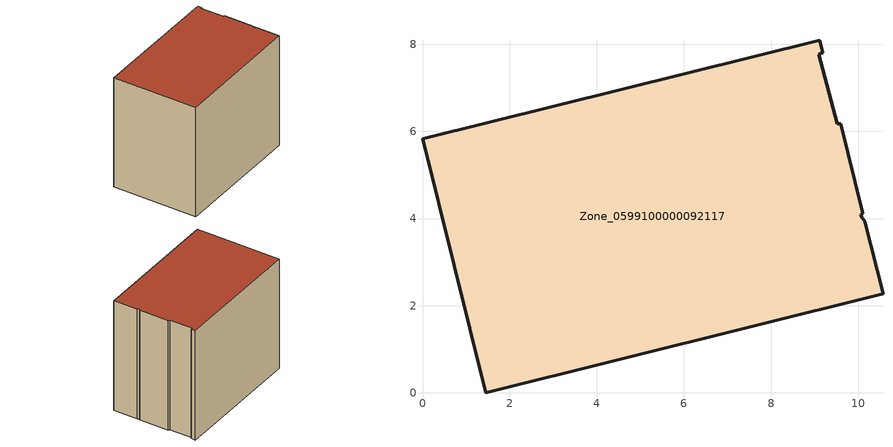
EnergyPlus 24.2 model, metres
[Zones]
Zone_0599100000092117
 floor ground (C_G): 9.51,6.18 9.59,6.17 10.1,4.12 10.06,4.09 10.07,4.03 10.15,3.94 10.57,2.27 1.45,0 0,5.83 9.11,8.09 9.19,7.8 9.1,7.77 z0
 wall outside (C_F): 1.45,0 10.57,2.27 10.15,3.94 10.07,4.03 10.06,4.09 10.1,4.12 9.59,6.17 9.51,6.18 9.1,7.77 9.19,7.8 9.11,8.09 0,5.83 1.45,0 z0:8.13
 roof outside (C_R): 10.07,4.03 10.06,4.09 10.1,4.12 9.59,6.17 9.51,6.18 9.1,7.77 9.19,7.8 9.11,8.09 0,5.83 1.45,0 10.57,2.27 10.15,3.94 z8.13
[BUILDING]
Pand.0599100000092117: North Axis=0; Terrain=City; Loads Convergence Tolerance Value=0.04; Temperature Convergence Tolerance Value=0.4; Solar Distribution=FullExterior; Maximum Number of Warmup Days=25; Minimum Number of Warmup Days=1
[Site:Location]
Rotterdam.The.Hague.AP_ZH_NLD Design_Conditions: Latitude=51.96; Longitude=4.45; Time Zone=1; Elevation=-4.5
[SITE:GROUNDTEMPERATURE:BUILDINGSURFACE]
18, 18, 18, 18, 18, 18, 18, 18, 18, 18, 18, 18
[MATERIAL] Thermal Absorptance=0.9; Solar Absorptance=0.7; Visible Absorptance=0.7
Name | Roughness | Thickness | Conductivity | Density | Specific Heat
G.TI.1965-1974 | MediumSmooth | 0.15 | 0.882353 | 540 | 1210
F.TI.1965-1974 | Rough | 0.3 | 0.697674 | 1920 | 840
R.TI.1965-1974 | MediumRough | 0.2 | 0.232558 | 1500 | 1000
[CONSTRUCTION]
C_G: G.TI.1965-1974
C_F: F.TI.1965-1974
C_R: R.TI.1965-1974
[ZONE]
Zone_0599100000092117: Type=1; Multiplier=1; Ceiling Height=Autocalculate; Volume=Autocalculate; Floor Area=autocalculate; Part of Total Floor Area=Yes
[ZONEINFILTRATION:DESIGNFLOWRATE]
Infil_Zone_0599100000092117: Zone or ZoneList or Space or SpaceList=Zone_0599100000092117; Schedule=AlwaysOn; Design Flow Rate Calculation Method=Flow/Area; Flow Rate per Floor Area=0.003; Constant Term Coefficient=1; Temperature Term Coefficient=0; Velocity Term Coefficient=0; Velocity Squared Term Coefficient=0
[HVACTEMPLATE:ZONE:IDEALLOADSAIRSYSTEM]
Zone_0599100000092117: Maximum Heating Supply Air Temperature=50; Minimum Cooling Supply Air Temperature=13; Maximum Heating Supply Air Humidity Ratio=0.0156; Minimum Cooling Supply Air Humidity Ratio=0.0077; Heating Limit=NoLimit; Cooling Limit=NoLimit; Dehumidification Control Type=ConstantSensibleHeatRatio; Cooling Sensible Heat Ratio=0.7; Dehumidification Setpoint=60; Humidification Control Type=None; Humidification Setpoint=30; Outdoor Air Method=None; Outdoor Air Flow Rate per Person=0.00944; Outdoor Air Flow Rate per Zone Floor Area=0; Outdoor Air Flow Rate per Zone=0; Demand Controlled Ventilation Type=None; Outdoor Air Economizer Type=NoEconomizer; Heat Recovery Type=None; Sensible Heat Recovery Effectiveness=0.7; Latent Heat Recovery Effectiveness=0.65
[ZONECONTROL:THERMOSTAT]
ThermostatControl_Zone_0599100000092117: Zone or ZoneList=Zone_0599100000092117; Control Type Schedule=DualSetpointControlType; Control 1=Thermostat_Zone_0599100000092117; Temperature Difference Between Cutout And Setpoint=0
[THERMOSTATSETPOINT:DUALSETPOINT]
Thermostat_Zone_0599100000092117: Heating Setpoint Temperature Schedule=HeatingSetpoint_Zone_0599100000092117; Cooling Setpoint Temperature Schedule=CoolingSetpoint_Zone_0599100000092117
[SCHEDULE:COMPACT]
HeatingSetpoint_Zone_0599100000092117: Through: 12/31, For: AllDays, Until: 24:00, 21
CoolingSetpoint_Zone_0599100000092117: Through: 12/31, For: AllDays, Until: 24:00, 24
DualSetpointControlType: Through: 12/31, For: AllDays, Until: 24:00, 4
AlwaysOn: Through: 12/31, For: AllDays, Until: 24:00, 1
